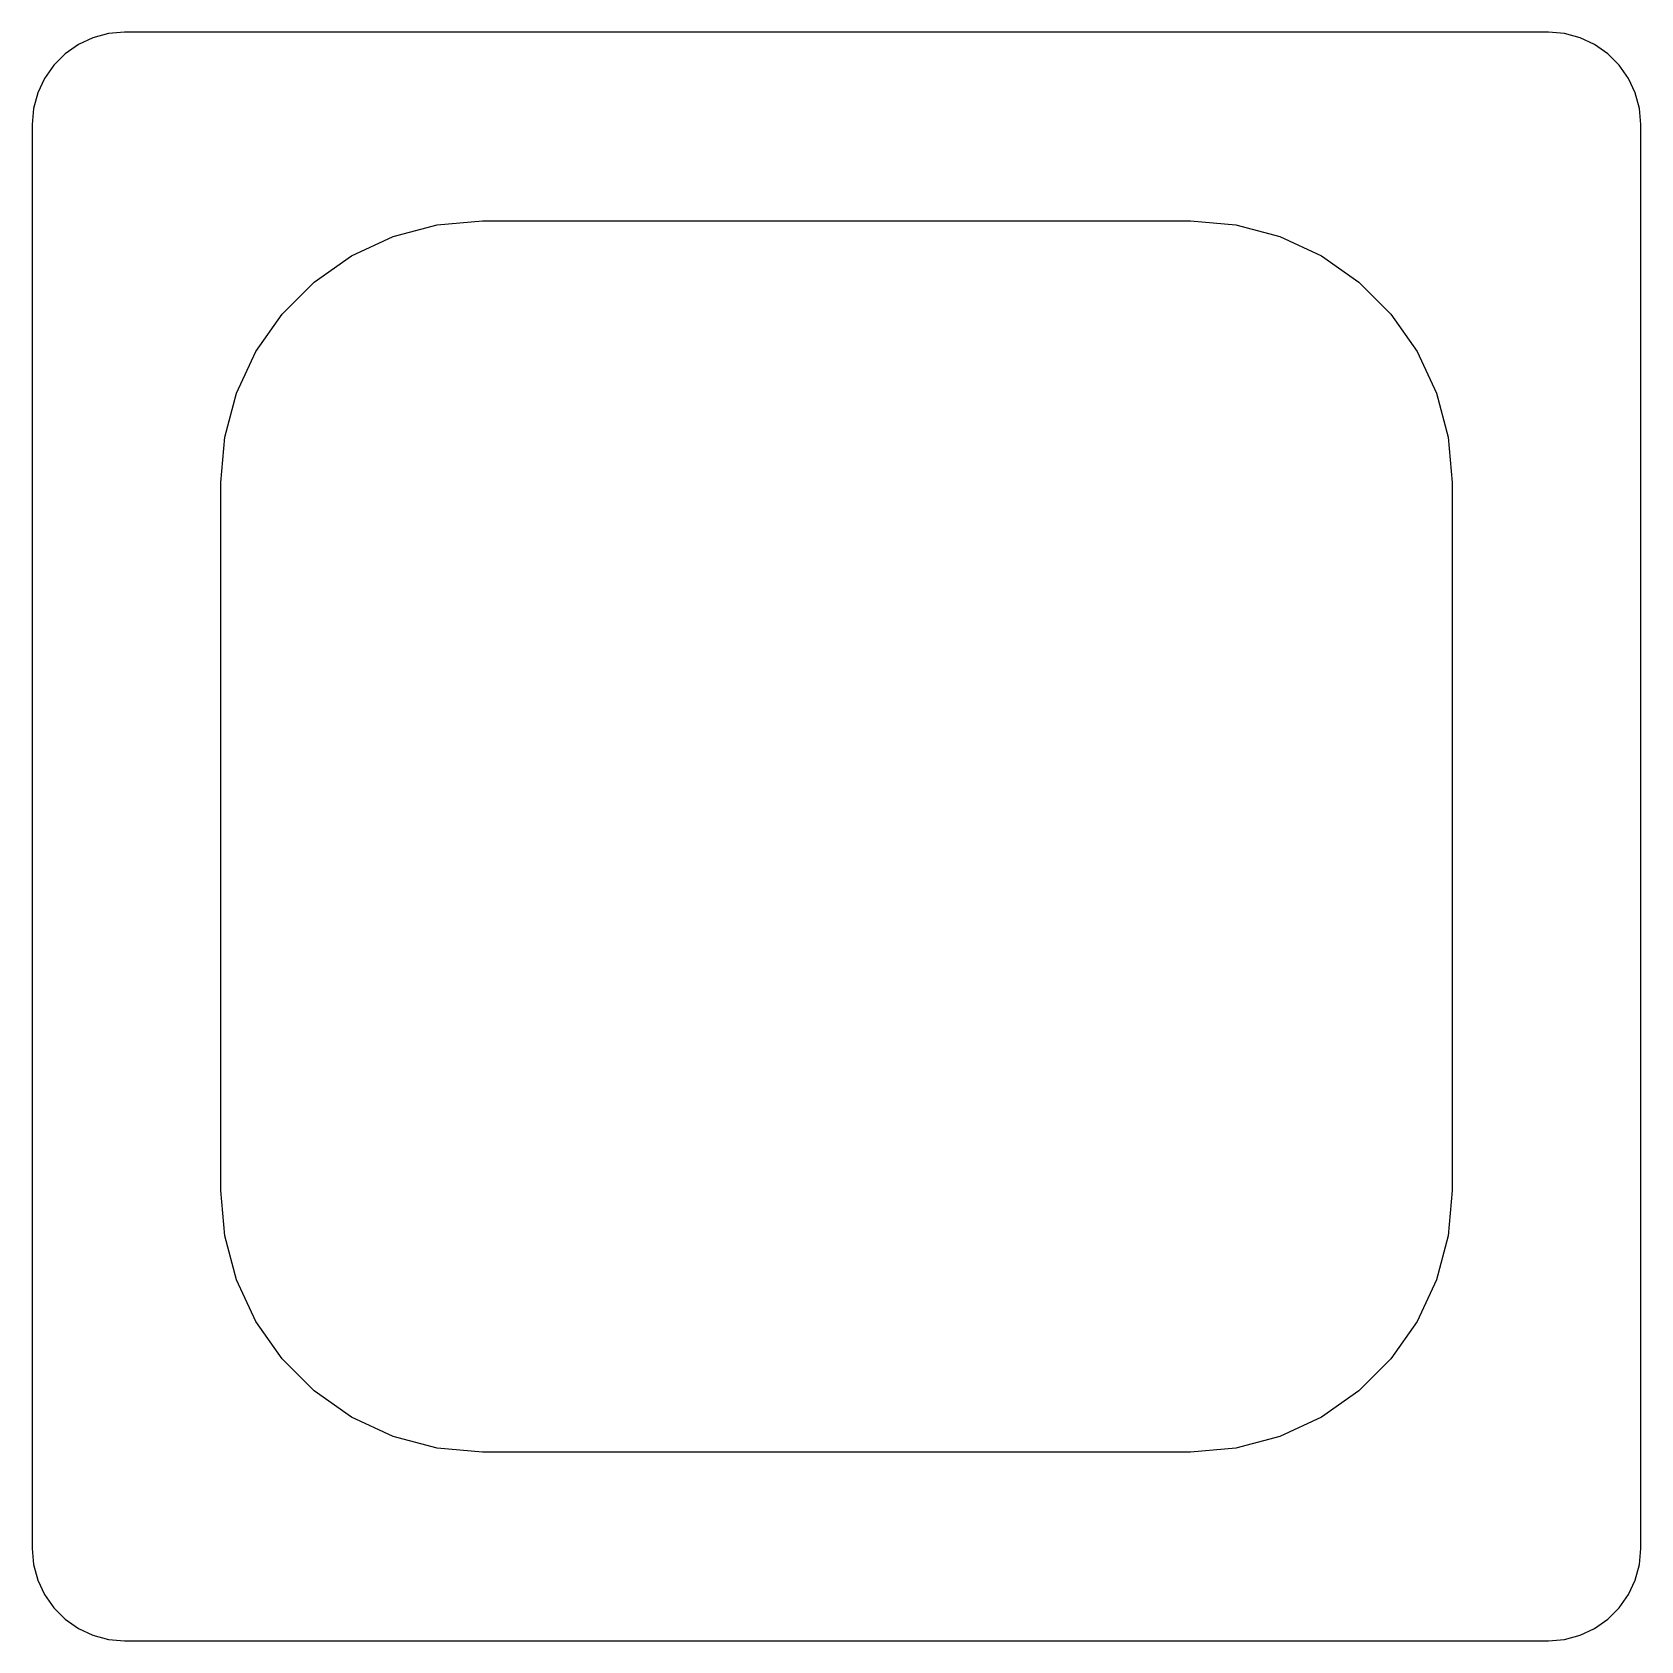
# Model space of a CAD drawing. Header units: metres. Extents: x 0 to 104, y 0 to 104.
import ezdxf

# ---------------------------------------------------------------- set-up
doc = ezdxf.new("R2010")
doc.units = ezdxf.units.M

msp = doc.modelspace()

# ---------------------------------------------------------------- linework, layer by layer
for p, q in [((6, 104.5), (4.96, 104.41)), ((98.5, 104.5), (6, 104.5)), ((99.54, 104.41), (98.5, 104.5)), ((3, 103.7), (2.14, 103.1)), ((3.95, 104.14), (3, 103.7)), ((4.96, 104.41), (3.95, 104.14)), ((100.55, 104.14), (99.54, 104.41)), ((101.5, 103.7), (100.55, 104.14)), ((102.36, 103.1), (101.5, 103.7)), ((2.14, 103.1), (1.4, 102.36)), ((103.1, 102.36), (102.36, 103.1)), ((0.8, 101.5), (0.36, 100.55)), ((1.4, 102.36), (0.8, 101.5)), ((103.7, 101.5), (103.1, 102.36)), ((104.14, 100.55), (103.7, 101.5)), ((0.36, 100.55), (0.09, 99.54)), ((104.41, 99.54), (104.14, 100.55)), ((0.09, 99.54), (0, 98.5)), ((104.5, 98.5), (104.41, 99.54)), ((0, 98.5), (0, 6)), ((104.5, 6), (104.5, 98.5)), ((23.44, 91.22), (26.3, 91.99)), ((26.3, 91.99), (29.25, 92.25)), ((29.25, 92.25), (75.25, 92.25)), ((75.25, 92.25), (78.2, 91.99)), ((78.2, 91.99), (81.06, 91.22)), ((20.75, 89.97), (23.44, 91.22)), ((81.06, 91.22), (83.75, 89.97)), ((18.32, 88.27), (20.75, 89.97)), ((83.75, 89.97), (86.18, 88.27)), ((16.23, 86.18), (18.32, 88.27)), ((86.18, 88.27), (88.27, 86.18)), ((14.53, 83.75), (16.23, 86.18)), ((88.27, 86.18), (89.97, 83.75)), ((13.28, 81.06), (14.53, 83.75)), ((89.97, 83.75), (91.22, 81.06)), ((12.51, 78.2), (13.28, 81.06)), ((91.22, 81.06), (91.99, 78.2)), ((12.25, 75.25), (12.51, 78.2)), ((91.99, 78.2), (92.25, 75.25)), ((12.25, 29.25), (12.25, 75.25)), ((92.25, 75.25), (92.25, 29.25)), ((12.51, 26.3), (12.25, 29.25)), ((92.25, 29.25), (91.99, 26.3)), ((13.28, 23.44), (12.51, 26.3)), ((91.99, 26.3), (91.22, 23.44)), ((14.53, 20.75), (13.28, 23.44)), ((91.22, 23.44), (89.97, 20.75)), ((16.23, 18.32), (14.53, 20.75)), ((89.97, 20.75), (88.27, 18.32)), ((18.32, 16.23), (16.23, 18.32)), ((88.27, 18.32), (86.18, 16.23)), ((20.75, 14.53), (18.32, 16.23)), ((86.18, 16.23), (83.75, 14.53)), ((23.44, 13.28), (20.75, 14.53)), ((83.75, 14.53), (81.06, 13.28)), ((26.3, 12.51), (23.44, 13.28)), ((81.06, 13.28), (78.2, 12.51)), ((29.25, 12.25), (26.3, 12.51)), ((75.25, 12.25), (29.25, 12.25)), ((78.2, 12.51), (75.25, 12.25)), ((0, 6), (0.09, 4.96)), ((104.41, 4.96), (104.5, 6)), ((0.09, 4.96), (0.36, 3.95)), ((104.14, 3.95), (104.41, 4.96)), ((0.36, 3.95), (0.8, 3)), ((103.7, 3), (104.14, 3.95)), ((0.8, 3), (1.4, 2.14)), ((1.4, 2.14), (2.14, 1.4)), ((102.36, 1.4), (103.1, 2.14)), ((103.1, 2.14), (103.7, 3)), ((2.14, 1.4), (3, 0.8)), ((101.5, 0.8), (102.36, 1.4)), ((3, 0.8), (3.95, 0.36)), ((3.95, 0.36), (4.96, 0.09)), ((4.96, 0.09), (6, 0)), ((6, 0), (98.5, 0)), ((98.5, 0), (99.54, 0.09)), ((99.54, 0.09), (100.55, 0.36)), ((100.55, 0.36), (101.5, 0.8))]:
    msp.add_line(p, q)

doc.saveas('drawing.dxf')
